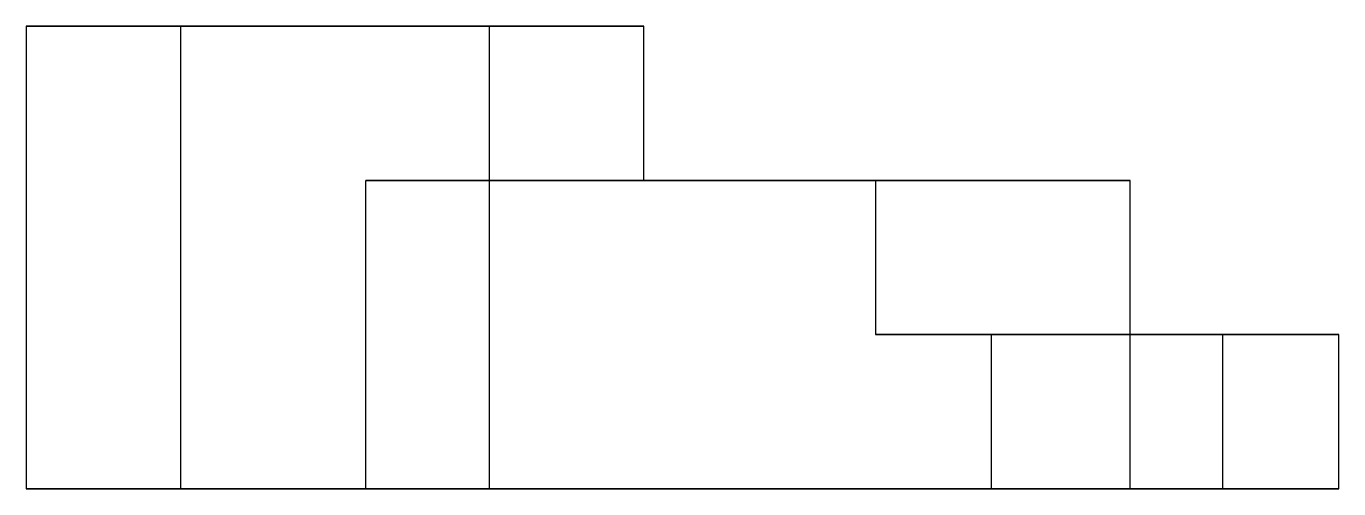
# Model space of a CAD drawing. Extents: x 0 to 2.37, y 0 to 1.45.
# Drawn here: x 0 to 1.417, y 0.95 to 1.45 of the extents above; entities that cross this region are included whole.
import ezdxf

# ---------------------------------------------------------------- set-up
doc = ezdxf.new("R2010")
doc.units = 0
doc.linetypes.add('HIDDEN', pattern=[9, 6, -3])
doc.layers.add('FRONT', color=7, linetype='CONTINUOUS')
doc.layers.add('FRONT_HID', color=7, linetype='HIDDEN')

msp = doc.modelspace()

# ---------------------------------------------------------------- linework, layer by layer
at = {"layer": 'FRONT'}
for p, q in [((0.666667, 1.449988), (0, 1.449988)), ((0, 1.449988), (0, 0.949988)), ((0.666667, 1.283322), (0.666667, 1.449988)), ((1.191667, 1.283322), (0.366667, 1.283322)), ((0.366667, 0.949988), (0.366667, 1.283322)), ((1.191667, 1.116655), (1.191667, 1.283322)), ((1.416667, 1.116655), (1.191667, 1.116655)), ((1.191667, 0.949988), (1.191667, 1.116655)), ((1.416667, 0.949988), (1.416667, 1.116655)), ((0.366667, 0.949988), (0, 0.949988)), ((1.191667, 0.949988), (0.366667, 0.949988)), ((1.416667, 0.949988), (1.191667, 0.949988))]:
    msp.add_line(p, q, dxfattribs=at)
at = {"layer": 'FRONT_HID', "linetype": 'HIDDEN'}
for p, q in [((0, 1.449988), (0.666667, 1.449988)), ((0.5, 1.449988), (0.166667, 1.449988)), ((0.166667, 1.449988), (0.5, 1.449988)), ((0.166667, 1.449988), (0.166667, 0.949988)), ((0.5, 0.949988), (0.5, 1.449988)), ((0.666667, 1.283322), (0.366667, 1.283322)), ((0.366667, 1.283322), (0.666667, 1.283322)), ((0.366667, 1.283322), (1.191667, 1.283322)), ((0.366667, 0.949988), (0.366667, 1.283322)), ((1.191667, 1.283322), (0.916667, 1.283322)), ((0.916667, 1.283322), (1.191667, 1.283322)), ((0.916667, 1.283322), (0.916667, 1.116655)), ((1.191667, 1.116655), (1.191667, 1.283322)), ((1.191667, 1.116655), (0.916667, 1.116655)), ((0.916667, 1.116655), (1.191667, 1.116655)), ((1.291667, 1.116655), (1.041667, 1.116655)), ((1.041667, 1.116655), (1.291667, 1.116655)), ((1.041667, 1.116655), (1.041667, 0.949988)), ((1.191667, 1.116655), (1.416667, 1.116655)), ((1.191667, 0.949988), (1.191667, 1.116655)), ((1.291667, 0.949988), (1.291667, 1.116655)), ((0, 0.949988), (0.366667, 0.949988)), ((0.5, 0.949988), (0.166667, 0.949988)), ((0.166667, 0.949988), (0.5, 0.949988)), ((0.366667, 0.949988), (1.191667, 0.949988)), ((0.666667, 0.949988), (0.366667, 0.949988)), ((0.366667, 0.949988), (0.666667, 0.949988)), ((0.929762, 0.949988), (0.921032, 0.949988)), ((0.921032, 0.949988), (0.929762, 0.949988)), ((0.938492, 0.949988), (0.929762, 0.949988)), ((0.929762, 0.949988), (0.938492, 0.949988)), ((0.947222, 0.949988), (0.938492, 0.949988)), ((0.938492, 0.949988), (0.947222, 0.949988)), ((0.955952, 0.949988), (0.947222, 0.949988)), ((0.947222, 0.949988), (0.955952, 0.949988)), ((0.964683, 0.949988), (0.955952, 0.949988)), ((0.955952, 0.949988), (0.964683, 0.949988)), ((0.973413, 0.949988), (0.964683, 0.949988)), ((0.964683, 0.949988), (0.973413, 0.949988)), ((0.982143, 0.949988), (0.973413, 0.949988)), ((0.973413, 0.949988), (0.982143, 0.949988)), ((0.990873, 0.949988), (0.982143, 0.949988)), ((0.982143, 0.949988), (0.990873, 0.949988)), ((0.999603, 0.949988), (0.990873, 0.949988)), ((0.990873, 0.949988), (0.999603, 0.949988)), ((1.008333, 0.949988), (0.999603, 0.949988)), ((0.999603, 0.949988), (1.008333, 0.949988)), ((1.017063, 0.949988), (1.008333, 0.949988)), ((1.008333, 0.949988), (1.017063, 0.949988)), ((1.025794, 0.949988), (1.017063, 0.949988)), ((1.017063, 0.949988), (1.025794, 0.949988)), ((1.034524, 0.949988), (1.025794, 0.949988)), ((1.025794, 0.949988), (1.034524, 0.949988)), ((1.043254, 0.949988), (1.034524, 0.949988)), ((1.034524, 0.949988), (1.043254, 0.949988)), ((1.291667, 0.949988), (1.041667, 0.949988)), ((1.041667, 0.949988), (1.291667, 0.949988)), ((1.051984, 0.949988), (1.043254, 0.949988)), ((1.043254, 0.949988), (1.051984, 0.949988)), ((1.060714, 0.949988), (1.051984, 0.949988)), ((1.051984, 0.949988), (1.060714, 0.949988)), ((1.069444, 0.949988), (1.060714, 0.949988)), ((1.060714, 0.949988), (1.069444, 0.949988)), ((1.078175, 0.949988), (1.069444, 0.949988)), ((1.069444, 0.949988), (1.078175, 0.949988)), ((1.086905, 0.949988), (1.078175, 0.949988)), ((1.078175, 0.949988), (1.086905, 0.949988)), ((1.095635, 0.949988), (1.086905, 0.949988)), ((1.086905, 0.949988), (1.095635, 0.949988)), ((1.104365, 0.949988), (1.095635, 0.949988)), ((1.095635, 0.949988), (1.104365, 0.949988)), ((1.113095, 0.949988), (1.104365, 0.949988)), ((1.104365, 0.949988), (1.113095, 0.949988)), ((1.121825, 0.949988), (1.113095, 0.949988)), ((1.113095, 0.949988), (1.121825, 0.949988)), ((1.130556, 0.949988), (1.121825, 0.949988)), ((1.121825, 0.949988), (1.130556, 0.949988)), ((1.139286, 0.949988), (1.130556, 0.949988)), ((1.130556, 0.949988), (1.139286, 0.949988)), ((1.148016, 0.949988), (1.139286, 0.949988)), ((1.139286, 0.949988), (1.148016, 0.949988)), ((1.156746, 0.949988), (1.148016, 0.949988)), ((1.148016, 0.949988), (1.156746, 0.949988)), ((1.165476, 0.949988), (1.156746, 0.949988)), ((1.156746, 0.949988), (1.165476, 0.949988)), ((1.174206, 0.949988), (1.165476, 0.949988)), ((1.165476, 0.949988), (1.174206, 0.949988)), ((1.182937, 0.949988), (1.174206, 0.949988)), ((1.174206, 0.949988), (1.182937, 0.949988)), ((1.191667, 0.949988), (1.182937, 0.949988)), ((1.182937, 0.949988), (1.191667, 0.949988)), ((1.191667, 0.949988), (1.416667, 0.949988))]:
    msp.add_line(p, q, dxfattribs=at)

doc.saveas('drawing.dxf')
